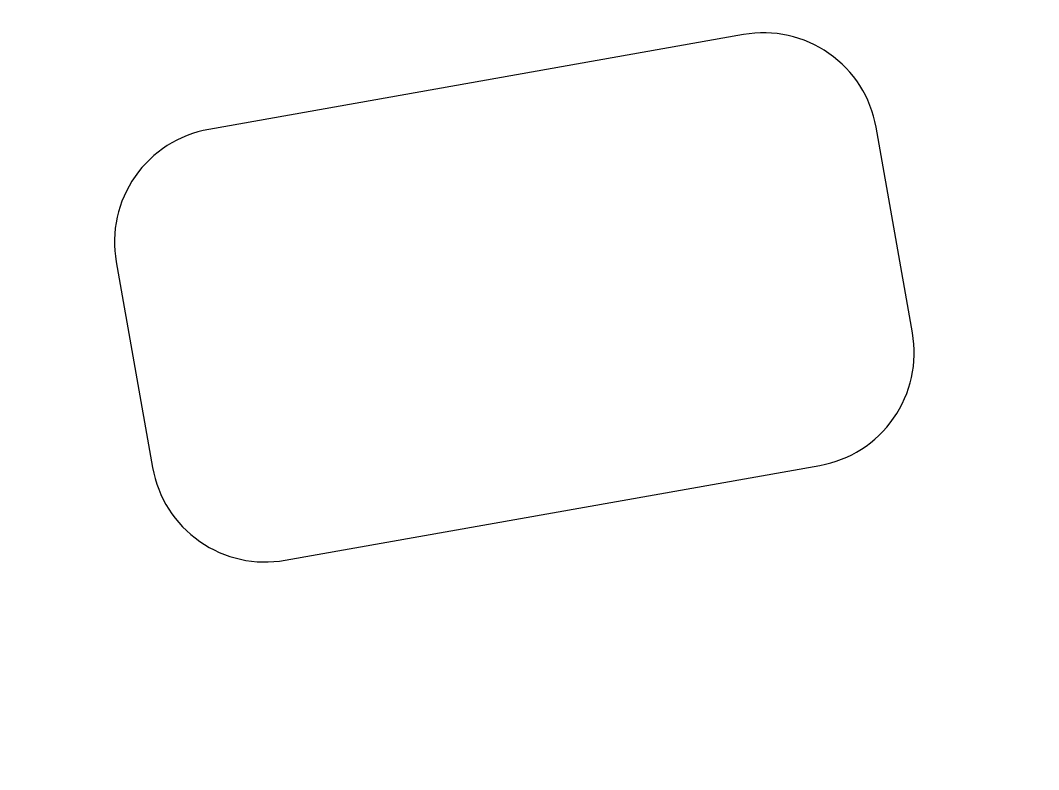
# Model space of a CAD drawing. Header units: millimetres. Extents: x 0 to 8967983, y -224399 to 13801.
# Drawn here: x 71384.827 to 71389.654, y -193399.239 to -193395.689 of the extents above; entities that cross this region are included whole.
import ezdxf

# ---------------------------------------------------------------- set-up
doc = ezdxf.new("R2010")
doc.units = ezdxf.units.MM
doc.header["$LTSCALE"] = 10
doc.layers.add('Архитектура', color=251, linetype='Continuous')

msp = doc.modelspace()

# ---------------------------------------------------------------- linework, layer by layer
at = {"layer": 'Архитектура', "lineweight": 25, "transparency": 33554684}
msp.add_lwpolyline([(71388.2551, -193395.7567), (71385.7199, -193396.206, 0.414214), (71385.2812, -193396.8337), (71385.4539, -193397.8082, 0.414214), (71386.0816, -193398.2469), (71388.6168, -193397.7976, 0.414214), (71389.0555, -193397.1699), (71388.8828, -193396.1953, 0.414214)], format="xyb", close=True, dxfattribs=at)
msp.add_lwpolyline([(71388.2551, -193395.7567), (71385.7199, -193396.206, 0.414214), (71385.2812, -193396.8337), (71385.4539, -193397.8082, 0.414214), (71386.0816, -193398.2469), (71388.6168, -193397.7976, 0.414214), (71389.0555, -193397.1699), (71388.8828, -193396.1953, 0.414214)], format="xyb", close=True, dxfattribs=at)
msp.add_lwpolyline([(71388.2551, -193395.7567), (71385.7199, -193396.206, 0.414214), (71385.2812, -193396.8337), (71385.4539, -193397.8082, 0.414214), (71386.0816, -193398.2469), (71388.6168, -193397.7976, 0.414214), (71389.0555, -193397.1699), (71388.8828, -193396.1953, 0.414214)], format="xyb", close=True, dxfattribs=at)
msp.add_lwpolyline([(71388.2551, -193395.7567), (71385.7199, -193396.206, 0.414214), (71385.2812, -193396.8337), (71385.4539, -193397.8082, 0.414214), (71386.0816, -193398.2469), (71388.6168, -193397.7976, 0.414214), (71389.0555, -193397.1699), (71388.8828, -193396.1953, 0.414214)], format="xyb", close=True, dxfattribs=at)
msp.add_lwpolyline([(71388.2551, -193395.7567), (71385.7199, -193396.206, 0.414214), (71385.2812, -193396.8337), (71385.4539, -193397.8082, 0.414214), (71386.0816, -193398.2469), (71388.6168, -193397.7976, 0.414214), (71389.0555, -193397.1699), (71388.8828, -193396.1953, 0.414214)], format="xyb", close=True, dxfattribs=at)
msp.add_lwpolyline([(71388.2551, -193395.7567), (71385.7199, -193396.206, 0.414214), (71385.2812, -193396.8337), (71385.4539, -193397.8082, 0.414214), (71386.0816, -193398.2469), (71388.6168, -193397.7976, 0.414214), (71389.0555, -193397.1699), (71388.8828, -193396.1953, 0.414214)], format="xyb", close=True, dxfattribs=at)
msp.add_lwpolyline([(71388.2551, -193395.7567), (71385.7199, -193396.206, 0.414214), (71385.2812, -193396.8337), (71385.4539, -193397.8082, 0.414214), (71386.0816, -193398.2469), (71388.6168, -193397.7976, 0.414214), (71389.0555, -193397.1699), (71388.8828, -193396.1953, 0.414214)], format="xyb", close=True, dxfattribs=at)
msp.add_lwpolyline([(71388.2551, -193395.7567), (71385.7199, -193396.206, 0.414214), (71385.2812, -193396.8337), (71385.4539, -193397.8082, 0.414214), (71386.0816, -193398.2469), (71388.6168, -193397.7976, 0.414214), (71389.0555, -193397.1699), (71388.8828, -193396.1953, 0.414214)], format="xyb", close=True, dxfattribs=at)
msp.add_lwpolyline([(71388.2551, -193395.7567), (71385.7199, -193396.206, 0.414214), (71385.2812, -193396.8337), (71385.4539, -193397.8082, 0.414214), (71386.0816, -193398.2469), (71388.6168, -193397.7976, 0.414214), (71389.0555, -193397.1699), (71388.8828, -193396.1953, 0.414214)], format="xyb", close=True, dxfattribs=at)
msp.add_lwpolyline([(71388.2551, -193395.7567), (71385.7199, -193396.206, 0.414214), (71385.2812, -193396.8337), (71385.4539, -193397.8082, 0.414214), (71386.0816, -193398.2469), (71388.6168, -193397.7976, 0.414214), (71389.0555, -193397.1699), (71388.8828, -193396.1953, 0.414214)], format="xyb", close=True, dxfattribs=at)
msp.add_lwpolyline([(71388.2551, -193395.7567), (71385.7199, -193396.206, 0.414214), (71385.2812, -193396.8337), (71385.4539, -193397.8082, 0.414214), (71386.0816, -193398.2469), (71388.6168, -193397.7976, 0.414214), (71389.0555, -193397.1699), (71388.8828, -193396.1953, 0.414214)], format="xyb", close=True, dxfattribs=at)
msp.add_lwpolyline([(71388.2551, -193395.7567), (71385.7199, -193396.206, 0.414214), (71385.2812, -193396.8337), (71385.4539, -193397.8082, 0.414214), (71386.0816, -193398.2469), (71388.6168, -193397.7976, 0.414214), (71389.0555, -193397.1699), (71388.8828, -193396.1953, 0.414214)], format="xyb", close=True, dxfattribs=at)
msp.add_lwpolyline([(71388.2551, -193395.7567), (71385.7199, -193396.206, 0.414214), (71385.2812, -193396.8337), (71385.4539, -193397.8082, 0.414214), (71386.0816, -193398.2469), (71388.6168, -193397.7976, 0.414214), (71389.0555, -193397.1699), (71388.8828, -193396.1953, 0.414214)], format="xyb", close=True, dxfattribs=at)
msp.add_lwpolyline([(71388.2551, -193395.7567), (71385.7199, -193396.206, 0.414214), (71385.2812, -193396.8337), (71385.4539, -193397.8082, 0.414214), (71386.0816, -193398.2469), (71388.6168, -193397.7976, 0.414214), (71389.0555, -193397.1699), (71388.8828, -193396.1953, 0.414214)], format="xyb", close=True, dxfattribs=at)
msp.add_lwpolyline([(71388.2551, -193395.7567), (71385.7199, -193396.206, 0.414214), (71385.2812, -193396.8337), (71385.4539, -193397.8082, 0.414214), (71386.0816, -193398.2469), (71388.6168, -193397.7976, 0.414214), (71389.0555, -193397.1699), (71388.8828, -193396.1953, 0.414214)], format="xyb", close=True, dxfattribs=at)
msp.add_lwpolyline([(71388.2551, -193395.7567), (71385.7199, -193396.206, 0.414214), (71385.2812, -193396.8337), (71385.4539, -193397.8082, 0.414214), (71386.0816, -193398.2469), (71388.6168, -193397.7976, 0.414214), (71389.0555, -193397.1699), (71388.8828, -193396.1953, 0.414214)], format="xyb", close=True, dxfattribs=at)
msp.add_lwpolyline([(71388.2551, -193395.7567), (71385.7199, -193396.206, 0.414214), (71385.2812, -193396.8337), (71385.4539, -193397.8082, 0.414214), (71386.0816, -193398.2469), (71388.6168, -193397.7976, 0.414214), (71389.0555, -193397.1699), (71388.8828, -193396.1953, 0.414214)], format="xyb", close=True, dxfattribs=at)
msp.add_lwpolyline([(71388.2551, -193395.7567), (71385.7199, -193396.206, 0.414214), (71385.2812, -193396.8337), (71385.4539, -193397.8082, 0.414214), (71386.0816, -193398.2469), (71388.6168, -193397.7976, 0.414214), (71389.0555, -193397.1699), (71388.8828, -193396.1953, 0.414214)], format="xyb", close=True, dxfattribs=at)
msp.add_lwpolyline([(71388.2551, -193395.7567), (71385.7199, -193396.206, 0.414214), (71385.2812, -193396.8337), (71385.4539, -193397.8082, 0.414214), (71386.0816, -193398.2469), (71388.6168, -193397.7976, 0.414214), (71389.0555, -193397.1699), (71388.8828, -193396.1953, 0.414214)], format="xyb", close=True, dxfattribs=at)
msp.add_lwpolyline([(71388.2551, -193395.7567), (71385.7199, -193396.206, 0.414214), (71385.2812, -193396.8337), (71385.4539, -193397.8082, 0.414214), (71386.0816, -193398.2469), (71388.6168, -193397.7976, 0.414214), (71389.0555, -193397.1699), (71388.8828, -193396.1953, 0.414214)], format="xyb", close=True, dxfattribs=at)
msp.add_lwpolyline([(71388.2551, -193395.7567), (71385.7199, -193396.206, 0.414214), (71385.2812, -193396.8337), (71385.4539, -193397.8082, 0.414214), (71386.0816, -193398.2469), (71388.6168, -193397.7976, 0.414214), (71389.0555, -193397.1699), (71388.8828, -193396.1953, 0.414214)], format="xyb", close=True, dxfattribs=at)
msp.add_lwpolyline([(71388.2551, -193395.7567), (71385.7199, -193396.206, 0.414214), (71385.2812, -193396.8337), (71385.4539, -193397.8082, 0.414214), (71386.0816, -193398.2469), (71388.6168, -193397.7976, 0.414214), (71389.0555, -193397.1699), (71388.8828, -193396.1953, 0.414214)], format="xyb", close=True, dxfattribs=at)
msp.add_lwpolyline([(71388.2551, -193395.7567), (71385.7199, -193396.206, 0.414214), (71385.2812, -193396.8337), (71385.4539, -193397.8082, 0.414214), (71386.0816, -193398.2469), (71388.6168, -193397.7976, 0.414214), (71389.0555, -193397.1699), (71388.8828, -193396.1953, 0.414214)], format="xyb", close=True, dxfattribs=at)
msp.add_lwpolyline([(71388.2551, -193395.7567), (71385.7199, -193396.206, 0.414214), (71385.2812, -193396.8337), (71385.4539, -193397.8082, 0.414214), (71386.0816, -193398.2469), (71388.6168, -193397.7976, 0.414214), (71389.0555, -193397.1699), (71388.8828, -193396.1953, 0.414214)], format="xyb", close=True, dxfattribs=at)
msp.add_lwpolyline([(71388.2551, -193395.7567), (71385.7199, -193396.206, 0.414214), (71385.2812, -193396.8337), (71385.4539, -193397.8082, 0.414214), (71386.0816, -193398.2469), (71388.6168, -193397.7976, 0.414214), (71389.0555, -193397.1699), (71388.8828, -193396.1953, 0.414214)], format="xyb", close=True, dxfattribs=at)
msp.add_lwpolyline([(71388.2551, -193395.7567), (71385.7199, -193396.206, 0.414214), (71385.2812, -193396.8337), (71385.4539, -193397.8082, 0.414214), (71386.0816, -193398.2469), (71388.6168, -193397.7976, 0.414214), (71389.0555, -193397.1699), (71388.8828, -193396.1953, 0.414214)], format="xyb", close=True, dxfattribs=at)
msp.add_lwpolyline([(71388.2551, -193395.7567), (71385.7199, -193396.206, 0.414214), (71385.2812, -193396.8337), (71385.4539, -193397.8082, 0.414214), (71386.0816, -193398.2469), (71388.6168, -193397.7976, 0.414214), (71389.0555, -193397.1699), (71388.8828, -193396.1953, 0.414214)], format="xyb", close=True, dxfattribs=at)
msp.add_lwpolyline([(71388.2551, -193395.7567), (71385.7199, -193396.206, 0.414214), (71385.2812, -193396.8337), (71385.4539, -193397.8082, 0.414214), (71386.0816, -193398.2469), (71388.6168, -193397.7976, 0.414214), (71389.0555, -193397.1699), (71388.8828, -193396.1953, 0.414214)], format="xyb", close=True, dxfattribs=at)
msp.add_lwpolyline([(71388.2551, -193395.7567), (71385.7199, -193396.206, 0.414214), (71385.2812, -193396.8337), (71385.4539, -193397.8082, 0.414214), (71386.0816, -193398.2469), (71388.6168, -193397.7976, 0.414214), (71389.0555, -193397.1699), (71388.8828, -193396.1953, 0.414214)], format="xyb", close=True, dxfattribs=at)
msp.add_lwpolyline([(71388.2551, -193395.7567), (71385.7199, -193396.206, 0.414214), (71385.2812, -193396.8337), (71385.4539, -193397.8082, 0.414214), (71386.0816, -193398.2469), (71388.6168, -193397.7976, 0.414214), (71389.0555, -193397.1699), (71388.8828, -193396.1953, 0.414214)], format="xyb", close=True, dxfattribs=at)
msp.add_lwpolyline([(71388.2551, -193395.7567), (71385.7199, -193396.206, 0.414214), (71385.2812, -193396.8337), (71385.4539, -193397.8082, 0.414214), (71386.0816, -193398.2469), (71388.6168, -193397.7976, 0.414214), (71389.0555, -193397.1699), (71388.8828, -193396.1953, 0.414214)], format="xyb", close=True, dxfattribs=at)
msp.add_lwpolyline([(71388.2551, -193395.7567), (71385.7199, -193396.206, 0.414214), (71385.2812, -193396.8337), (71385.4539, -193397.8082, 0.414214), (71386.0816, -193398.2469), (71388.6168, -193397.7976, 0.414214), (71389.0555, -193397.1699), (71388.8828, -193396.1953, 0.414214)], format="xyb", close=True, dxfattribs=at)
msp.add_lwpolyline([(71388.2551, -193395.7567), (71385.7199, -193396.206, 0.414214), (71385.2812, -193396.8337), (71385.4539, -193397.8082, 0.414214), (71386.0816, -193398.2469), (71388.6168, -193397.7976, 0.414214), (71389.0555, -193397.1699), (71388.8828, -193396.1953, 0.414214)], format="xyb", close=True, dxfattribs=at)
msp.add_lwpolyline([(71388.2551, -193395.7567), (71385.7199, -193396.206, 0.414214), (71385.2812, -193396.8337), (71385.4539, -193397.8082, 0.414214), (71386.0816, -193398.2469), (71388.6168, -193397.7976, 0.414214), (71389.0555, -193397.1699), (71388.8828, -193396.1953, 0.414214)], format="xyb", close=True, dxfattribs=at)
msp.add_lwpolyline([(71388.2551, -193395.7567), (71385.7199, -193396.206, 0.414214), (71385.2812, -193396.8337), (71385.4539, -193397.8082, 0.414214), (71386.0816, -193398.2469), (71388.6168, -193397.7976, 0.414214), (71389.0555, -193397.1699), (71388.8828, -193396.1953, 0.414214)], format="xyb", close=True, dxfattribs=at)
msp.add_lwpolyline([(71388.2551, -193395.7567), (71385.7199, -193396.206, 0.414214), (71385.2812, -193396.8337), (71385.4539, -193397.8082, 0.414214), (71386.0816, -193398.2469), (71388.6168, -193397.7976, 0.414214), (71389.0555, -193397.1699), (71388.8828, -193396.1953, 0.414214)], format="xyb", close=True, dxfattribs=at)
msp.add_lwpolyline([(71388.2551, -193395.7567), (71385.7199, -193396.206, 0.414214), (71385.2812, -193396.8337), (71385.4539, -193397.8082, 0.414214), (71386.0816, -193398.2469), (71388.6168, -193397.7976, 0.414214), (71389.0555, -193397.1699), (71388.8828, -193396.1953, 0.414214)], format="xyb", close=True, dxfattribs=at)
msp.add_lwpolyline([(71388.2551, -193395.7567), (71385.7199, -193396.206, 0.414214), (71385.2812, -193396.8337), (71385.4539, -193397.8082, 0.414214), (71386.0816, -193398.2469), (71388.6168, -193397.7976, 0.414214), (71389.0555, -193397.1699), (71388.8828, -193396.1953, 0.414214)], format="xyb", close=True, dxfattribs=at)
msp.add_lwpolyline([(71388.2551, -193395.7567), (71385.7199, -193396.206, 0.414214), (71385.2812, -193396.8337), (71385.4539, -193397.8082, 0.414214), (71386.0816, -193398.2469), (71388.6168, -193397.7976, 0.414214), (71389.0555, -193397.1699), (71388.8828, -193396.1953, 0.414214)], format="xyb", close=True, dxfattribs=at)
msp.add_lwpolyline([(71388.2551, -193395.7567), (71385.7199, -193396.206, 0.414214), (71385.2812, -193396.8337), (71385.4539, -193397.8082, 0.414214), (71386.0816, -193398.2469), (71388.6168, -193397.7976, 0.414214), (71389.0555, -193397.1699), (71388.8828, -193396.1953, 0.414214)], format="xyb", close=True, dxfattribs=at)
msp.add_lwpolyline([(71388.2551, -193395.7567), (71385.7199, -193396.206, 0.414214), (71385.2812, -193396.8337), (71385.4539, -193397.8082, 0.414214), (71386.0816, -193398.2469), (71388.6168, -193397.7976, 0.414214), (71389.0555, -193397.1699), (71388.8828, -193396.1953, 0.414214)], format="xyb", close=True, dxfattribs=at)
msp.add_lwpolyline([(71388.2551, -193395.7567), (71385.7199, -193396.206, 0.414214), (71385.2812, -193396.8337), (71385.4539, -193397.8082, 0.414214), (71386.0816, -193398.2469), (71388.6168, -193397.7976, 0.414214), (71389.0555, -193397.1699), (71388.8828, -193396.1953, 0.414214)], format="xyb", close=True, dxfattribs=at)
msp.add_lwpolyline([(71388.2551, -193395.7567), (71385.7199, -193396.206, 0.414214), (71385.2812, -193396.8337), (71385.4539, -193397.8082, 0.414214), (71386.0816, -193398.2469), (71388.6168, -193397.7976, 0.414214), (71389.0555, -193397.1699), (71388.8828, -193396.1953, 0.414214)], format="xyb", close=True, dxfattribs=at)
msp.add_lwpolyline([(71388.2551, -193395.7567), (71385.7199, -193396.206, 0.414214), (71385.2812, -193396.8337), (71385.4539, -193397.8082, 0.414214), (71386.0816, -193398.2469), (71388.6168, -193397.7976, 0.414214), (71389.0555, -193397.1699), (71388.8828, -193396.1953, 0.414214)], format="xyb", close=True, dxfattribs=at)
msp.add_lwpolyline([(71388.2551, -193395.7567), (71385.7199, -193396.206, 0.414214), (71385.2812, -193396.8337), (71385.4539, -193397.8082, 0.414214), (71386.0816, -193398.2469), (71388.6168, -193397.7976, 0.414214), (71389.0555, -193397.1699), (71388.8828, -193396.1953, 0.414214)], format="xyb", close=True, dxfattribs=at)
msp.add_lwpolyline([(71388.2551, -193395.7567), (71385.7199, -193396.206, 0.414214), (71385.2812, -193396.8337), (71385.4539, -193397.8082, 0.414214), (71386.0816, -193398.2469), (71388.6168, -193397.7976, 0.414214), (71389.0555, -193397.1699), (71388.8828, -193396.1953, 0.414214)], format="xyb", close=True, dxfattribs=at)
msp.add_lwpolyline([(71388.2551, -193395.7567), (71385.7199, -193396.206, 0.414214), (71385.2812, -193396.8337), (71385.4539, -193397.8082, 0.414214), (71386.0816, -193398.2469), (71388.6168, -193397.7976, 0.414214), (71389.0555, -193397.1699), (71388.8828, -193396.1953, 0.414214)], format="xyb", close=True, dxfattribs=at)
msp.add_lwpolyline([(71388.2551, -193395.7567), (71385.7199, -193396.206, 0.414214), (71385.2812, -193396.8337), (71385.4539, -193397.8082, 0.414214), (71386.0816, -193398.2469), (71388.6168, -193397.7976, 0.414214), (71389.0555, -193397.1699), (71388.8828, -193396.1953, 0.414214)], format="xyb", close=True, dxfattribs=at)
msp.add_lwpolyline([(71388.2551, -193395.7567), (71385.7199, -193396.206, 0.414214), (71385.2812, -193396.8337), (71385.4539, -193397.8082, 0.414214), (71386.0816, -193398.2469), (71388.6168, -193397.7976, 0.414214), (71389.0555, -193397.1699), (71388.8828, -193396.1953, 0.414214)], format="xyb", close=True, dxfattribs=at)
msp.add_lwpolyline([(71388.2551, -193395.7567), (71385.7199, -193396.206, 0.414214), (71385.2812, -193396.8337), (71385.4539, -193397.8082, 0.414214), (71386.0816, -193398.2469), (71388.6168, -193397.7976, 0.414214), (71389.0555, -193397.1699), (71388.8828, -193396.1953, 0.414214)], format="xyb", close=True, dxfattribs=at)
msp.add_lwpolyline([(71388.2551, -193395.7567), (71385.7199, -193396.206, 0.414214), (71385.2812, -193396.8337), (71385.4539, -193397.8082, 0.414214), (71386.0816, -193398.2469), (71388.6168, -193397.7976, 0.414214), (71389.0555, -193397.1699), (71388.8828, -193396.1953, 0.414214)], format="xyb", close=True, dxfattribs=at)
msp.add_lwpolyline([(71388.2551, -193395.7567), (71385.7199, -193396.206, 0.414214), (71385.2812, -193396.8337), (71385.4539, -193397.8082, 0.414214), (71386.0816, -193398.2469), (71388.6168, -193397.7976, 0.414214), (71389.0555, -193397.1699), (71388.8828, -193396.1953, 0.414214)], format="xyb", close=True, dxfattribs=at)
msp.add_lwpolyline([(71388.2551, -193395.7567), (71385.7199, -193396.206, 0.414214), (71385.2812, -193396.8337), (71385.4539, -193397.8082, 0.414214), (71386.0816, -193398.2469), (71388.6168, -193397.7976, 0.414214), (71389.0555, -193397.1699), (71388.8828, -193396.1953, 0.414214)], format="xyb", close=True, dxfattribs=at)
msp.add_lwpolyline([(71388.2551, -193395.7567), (71385.7199, -193396.206, 0.414214), (71385.2812, -193396.8337), (71385.4539, -193397.8082, 0.414214), (71386.0816, -193398.2469), (71388.6168, -193397.7976, 0.414214), (71389.0555, -193397.1699), (71388.8828, -193396.1953, 0.414214)], format="xyb", close=True, dxfattribs=at)
msp.add_lwpolyline([(71388.2551, -193395.7567), (71385.7199, -193396.206, 0.414214), (71385.2812, -193396.8337), (71385.4539, -193397.8082, 0.414214), (71386.0816, -193398.2469), (71388.6168, -193397.7976, 0.414214), (71389.0555, -193397.1699), (71388.8828, -193396.1953, 0.414214)], format="xyb", close=True, dxfattribs=at)
msp.add_lwpolyline([(71388.2551, -193395.7567), (71385.7199, -193396.206, 0.414214), (71385.2812, -193396.8337), (71385.4539, -193397.8082, 0.414214), (71386.0816, -193398.2469), (71388.6168, -193397.7976, 0.414214), (71389.0555, -193397.1699), (71388.8828, -193396.1953, 0.414214)], format="xyb", close=True, dxfattribs=at)
msp.add_lwpolyline([(71388.2551, -193395.7567), (71385.7199, -193396.206, 0.414214), (71385.2812, -193396.8337), (71385.4539, -193397.8082, 0.414214), (71386.0816, -193398.2469), (71388.6168, -193397.7976, 0.414214), (71389.0555, -193397.1699), (71388.8828, -193396.1953, 0.414214)], format="xyb", close=True, dxfattribs=at)
msp.add_lwpolyline([(71388.2551, -193395.7567), (71385.7199, -193396.206, 0.414214), (71385.2812, -193396.8337), (71385.4539, -193397.8082, 0.414214), (71386.0816, -193398.2469), (71388.6168, -193397.7976, 0.414214), (71389.0555, -193397.1699), (71388.8828, -193396.1953, 0.414214)], format="xyb", close=True, dxfattribs=at)
msp.add_lwpolyline([(71388.2551, -193395.7567), (71385.7199, -193396.206, 0.414214), (71385.2812, -193396.8337), (71385.4539, -193397.8082, 0.414214), (71386.0816, -193398.2469), (71388.6168, -193397.7976, 0.414214), (71389.0555, -193397.1699), (71388.8828, -193396.1953, 0.414214)], format="xyb", close=True, dxfattribs=at)
msp.add_lwpolyline([(71388.2551, -193395.7567), (71385.7199, -193396.206, 0.414214), (71385.2812, -193396.8337), (71385.4539, -193397.8082, 0.414214), (71386.0816, -193398.2469), (71388.6168, -193397.7976, 0.414214), (71389.0555, -193397.1699), (71388.8828, -193396.1953, 0.414214)], format="xyb", close=True, dxfattribs=at)
msp.add_lwpolyline([(71388.2551, -193395.7567), (71385.7199, -193396.206, 0.414214), (71385.2812, -193396.8337), (71385.4539, -193397.8082, 0.414214), (71386.0816, -193398.2469), (71388.6168, -193397.7976, 0.414214), (71389.0555, -193397.1699), (71388.8828, -193396.1953, 0.414214)], format="xyb", close=True, dxfattribs=at)
msp.add_lwpolyline([(71388.2551, -193395.7567), (71385.7199, -193396.206, 0.414214), (71385.2812, -193396.8337), (71385.4539, -193397.8082, 0.414214), (71386.0816, -193398.2469), (71388.6168, -193397.7976, 0.414214), (71389.0555, -193397.1699), (71388.8828, -193396.1953, 0.414214)], format="xyb", close=True, dxfattribs=at)
msp.add_lwpolyline([(71388.2551, -193395.7567), (71385.7199, -193396.206, 0.414214), (71385.2812, -193396.8337), (71385.4539, -193397.8082, 0.414214), (71386.0816, -193398.2469), (71388.6168, -193397.7976, 0.414214), (71389.0555, -193397.1699), (71388.8828, -193396.1953, 0.414214)], format="xyb", close=True, dxfattribs=at)
msp.add_lwpolyline([(71388.2551, -193395.7567), (71385.7199, -193396.206, 0.414214), (71385.2812, -193396.8337), (71385.4539, -193397.8082, 0.414214), (71386.0816, -193398.2469), (71388.6168, -193397.7976, 0.414214), (71389.0555, -193397.1699), (71388.8828, -193396.1953, 0.414214)], format="xyb", close=True, dxfattribs=at)
msp.add_lwpolyline([(71388.2551, -193395.7567), (71385.7199, -193396.206, 0.414214), (71385.2812, -193396.8337), (71385.4539, -193397.8082, 0.414214), (71386.0816, -193398.2469), (71388.6168, -193397.7976, 0.414214), (71389.0555, -193397.1699), (71388.8828, -193396.1953, 0.414214)], format="xyb", close=True, dxfattribs=at)
msp.add_lwpolyline([(71388.2551, -193395.7567), (71385.7199, -193396.206, 0.414214), (71385.2812, -193396.8337), (71385.4539, -193397.8082, 0.414214), (71386.0816, -193398.2469), (71388.6168, -193397.7976, 0.414214), (71389.0555, -193397.1699), (71388.8828, -193396.1953, 0.414214)], format="xyb", close=True, dxfattribs=at)
msp.add_lwpolyline([(71388.2551, -193395.7567), (71385.7199, -193396.206, 0.414214), (71385.2812, -193396.8337), (71385.4539, -193397.8082, 0.414214), (71386.0816, -193398.2469), (71388.6168, -193397.7976, 0.414214), (71389.0555, -193397.1699), (71388.8828, -193396.1953, 0.414214)], format="xyb", close=True, dxfattribs=at)
msp.add_lwpolyline([(71388.2551, -193395.7567), (71385.7199, -193396.206, 0.414214), (71385.2812, -193396.8337), (71385.4539, -193397.8082, 0.414214), (71386.0816, -193398.2469), (71388.6168, -193397.7976, 0.414214), (71389.0555, -193397.1699), (71388.8828, -193396.1953, 0.414214)], format="xyb", close=True, dxfattribs=at)
msp.add_lwpolyline([(71388.2551, -193395.7567), (71385.7199, -193396.206, 0.414214), (71385.2812, -193396.8337), (71385.4539, -193397.8082, 0.414214), (71386.0816, -193398.2469), (71388.6168, -193397.7976, 0.414214), (71389.0555, -193397.1699), (71388.8828, -193396.1953, 0.414214)], format="xyb", close=True, dxfattribs=at)
msp.add_lwpolyline([(71388.2551, -193395.7567), (71385.7199, -193396.206, 0.414214), (71385.2812, -193396.8337), (71385.4539, -193397.8082, 0.414214), (71386.0816, -193398.2469), (71388.6168, -193397.7976, 0.414214), (71389.0555, -193397.1699), (71388.8828, -193396.1953, 0.414214)], format="xyb", close=True, dxfattribs=at)
msp.add_lwpolyline([(71388.2551, -193395.7567), (71385.7199, -193396.206, 0.414214), (71385.2812, -193396.8337), (71385.4539, -193397.8082, 0.414214), (71386.0816, -193398.2469), (71388.6168, -193397.7976, 0.414214), (71389.0555, -193397.1699), (71388.8828, -193396.1953, 0.414214)], format="xyb", close=True, dxfattribs=at)
msp.add_lwpolyline([(71388.2551, -193395.7567), (71385.7199, -193396.206, 0.414214), (71385.2812, -193396.8337), (71385.4539, -193397.8082, 0.414214), (71386.0816, -193398.2469), (71388.6168, -193397.7976, 0.414214), (71389.0555, -193397.1699), (71388.8828, -193396.1953, 0.414214)], format="xyb", close=True, dxfattribs=at)
msp.add_lwpolyline([(71388.2551, -193395.7567), (71385.7199, -193396.206, 0.414214), (71385.2812, -193396.8337), (71385.4539, -193397.8082, 0.414214), (71386.0816, -193398.2469), (71388.6168, -193397.7976, 0.414214), (71389.0555, -193397.1699), (71388.8828, -193396.1953, 0.414214)], format="xyb", close=True, dxfattribs=at)
msp.add_lwpolyline([(71388.2551, -193395.7567), (71385.7199, -193396.206, 0.414214), (71385.2812, -193396.8337), (71385.4539, -193397.8082, 0.414214), (71386.0816, -193398.2469), (71388.6168, -193397.7976, 0.414214), (71389.0555, -193397.1699), (71388.8828, -193396.1953, 0.414214)], format="xyb", close=True, dxfattribs=at)
msp.add_lwpolyline([(71388.2551, -193395.7567), (71385.7199, -193396.206, 0.414214), (71385.2812, -193396.8337), (71385.4539, -193397.8082, 0.414214), (71386.0816, -193398.2469), (71388.6168, -193397.7976, 0.414214), (71389.0555, -193397.1699), (71388.8828, -193396.1953, 0.414214)], format="xyb", close=True, dxfattribs=at)
msp.add_lwpolyline([(71388.2551, -193395.7567), (71385.7199, -193396.206, 0.414214), (71385.2812, -193396.8337), (71385.4539, -193397.8082, 0.414214), (71386.0816, -193398.2469), (71388.6168, -193397.7976, 0.414214), (71389.0555, -193397.1699), (71388.8828, -193396.1953, 0.414214)], format="xyb", close=True, dxfattribs=at)
msp.add_lwpolyline([(71388.2551, -193395.7567), (71385.7199, -193396.206, 0.414214), (71385.2812, -193396.8337), (71385.4539, -193397.8082, 0.414214), (71386.0816, -193398.2469), (71388.6168, -193397.7976, 0.414214), (71389.0555, -193397.1699), (71388.8828, -193396.1953, 0.414214)], format="xyb", close=True, dxfattribs=at)
msp.add_lwpolyline([(71388.2551, -193395.7567), (71385.7199, -193396.206, 0.414214), (71385.2812, -193396.8337), (71385.4539, -193397.8082, 0.414214), (71386.0816, -193398.2469), (71388.6168, -193397.7976, 0.414214), (71389.0555, -193397.1699), (71388.8828, -193396.1953, 0.414214)], format="xyb", close=True, dxfattribs=at)
msp.add_lwpolyline([(71388.2551, -193395.7567), (71385.7199, -193396.206, 0.414214), (71385.2812, -193396.8337), (71385.4539, -193397.8082, 0.414214), (71386.0816, -193398.2469), (71388.6168, -193397.7976, 0.414214), (71389.0555, -193397.1699), (71388.8828, -193396.1953, 0.414214)], format="xyb", close=True, dxfattribs=at)
msp.add_lwpolyline([(71388.2551, -193395.7567), (71385.7199, -193396.206, 0.414214), (71385.2812, -193396.8337), (71385.4539, -193397.8082, 0.414214), (71386.0816, -193398.2469), (71388.6168, -193397.7976, 0.414214), (71389.0555, -193397.1699), (71388.8828, -193396.1953, 0.414214)], format="xyb", close=True, dxfattribs=at)
msp.add_lwpolyline([(71388.2551, -193395.7567), (71385.7199, -193396.206, 0.414214), (71385.2812, -193396.8337), (71385.4539, -193397.8082, 0.414214), (71386.0816, -193398.2469), (71388.6168, -193397.7976, 0.414214), (71389.0555, -193397.1699), (71388.8828, -193396.1953, 0.414214)], format="xyb", close=True, dxfattribs=at)
msp.add_lwpolyline([(71388.2551, -193395.7567), (71385.7199, -193396.206, 0.414214), (71385.2812, -193396.8337), (71385.4539, -193397.8082, 0.414214), (71386.0816, -193398.2469), (71388.6168, -193397.7976, 0.414214), (71389.0555, -193397.1699), (71388.8828, -193396.1953, 0.414214)], format="xyb", close=True, dxfattribs=at)
msp.add_lwpolyline([(71388.2551, -193395.7567), (71385.7199, -193396.206, 0.414214), (71385.2812, -193396.8337), (71385.4539, -193397.8082, 0.414214), (71386.0816, -193398.2469), (71388.6168, -193397.7976, 0.414214), (71389.0555, -193397.1699), (71388.8828, -193396.1953, 0.414214)], format="xyb", close=True, dxfattribs=at)
msp.add_lwpolyline([(71388.2551, -193395.7567), (71385.7199, -193396.206, 0.414214), (71385.2812, -193396.8337), (71385.4539, -193397.8082, 0.414214), (71386.0816, -193398.2469), (71388.6168, -193397.7976, 0.414214), (71389.0555, -193397.1699), (71388.8828, -193396.1953, 0.414214)], format="xyb", close=True, dxfattribs=at)
msp.add_lwpolyline([(71388.2551, -193395.7567), (71385.7199, -193396.206, 0.414214), (71385.2812, -193396.8337), (71385.4539, -193397.8082, 0.414214), (71386.0816, -193398.2469), (71388.6168, -193397.7976, 0.414214), (71389.0555, -193397.1699), (71388.8828, -193396.1953, 0.414214)], format="xyb", close=True, dxfattribs=at)
msp.add_lwpolyline([(71388.2551, -193395.7567), (71385.7199, -193396.206, 0.414214), (71385.2812, -193396.8337), (71385.4539, -193397.8082, 0.414214), (71386.0816, -193398.2469), (71388.6168, -193397.7976, 0.414214), (71389.0555, -193397.1699), (71388.8828, -193396.1953, 0.414214)], format="xyb", close=True, dxfattribs=at)
msp.add_lwpolyline([(71388.2551, -193395.7567), (71385.7199, -193396.206, 0.414214), (71385.2812, -193396.8337), (71385.4539, -193397.8082, 0.414214), (71386.0816, -193398.2469), (71388.6168, -193397.7976, 0.414214), (71389.0555, -193397.1699), (71388.8828, -193396.1953, 0.414214)], format="xyb", close=True, dxfattribs=at)
msp.add_lwpolyline([(71388.2551, -193395.7567), (71385.7199, -193396.206, 0.414214), (71385.2812, -193396.8337), (71385.4539, -193397.8082, 0.414214), (71386.0816, -193398.2469), (71388.6168, -193397.7976, 0.414214), (71389.0555, -193397.1699), (71388.8828, -193396.1953, 0.414214)], format="xyb", close=True, dxfattribs=at)
msp.add_lwpolyline([(71388.2551, -193395.7567), (71385.7199, -193396.206, 0.414214), (71385.2812, -193396.8337), (71385.4539, -193397.8082, 0.414214), (71386.0816, -193398.2469), (71388.6168, -193397.7976, 0.414214), (71389.0555, -193397.1699), (71388.8828, -193396.1953, 0.414214)], format="xyb", close=True, dxfattribs=at)
msp.add_lwpolyline([(71388.2551, -193395.7567), (71385.7199, -193396.206, 0.414214), (71385.2812, -193396.8337), (71385.4539, -193397.8082, 0.414214), (71386.0816, -193398.2469), (71388.6168, -193397.7976, 0.414214), (71389.0555, -193397.1699), (71388.8828, -193396.1953, 0.414214)], format="xyb", close=True, dxfattribs=at)
msp.add_lwpolyline([(71388.2551, -193395.7567), (71385.7199, -193396.206, 0.414214), (71385.2812, -193396.8337), (71385.4539, -193397.8082, 0.414214), (71386.0816, -193398.2469), (71388.6168, -193397.7976, 0.414214), (71389.0555, -193397.1699), (71388.8828, -193396.1953, 0.414214)], format="xyb", close=True, dxfattribs=at)
msp.add_lwpolyline([(71388.2551, -193395.7567), (71385.7199, -193396.206, 0.414214), (71385.2812, -193396.8337), (71385.4539, -193397.8082, 0.414214), (71386.0816, -193398.2469), (71388.6168, -193397.7976, 0.414214), (71389.0555, -193397.1699), (71388.8828, -193396.1953, 0.414214)], format="xyb", close=True, dxfattribs=at)
msp.add_lwpolyline([(71388.2551, -193395.7567), (71385.7199, -193396.206, 0.414214), (71385.2812, -193396.8337), (71385.4539, -193397.8082, 0.414214), (71386.0816, -193398.2469), (71388.6168, -193397.7976, 0.414214), (71389.0555, -193397.1699), (71388.8828, -193396.1953, 0.414214)], format="xyb", close=True, dxfattribs=at)
msp.add_lwpolyline([(71388.2551, -193395.7567), (71385.7199, -193396.206, 0.414214), (71385.2812, -193396.8337), (71385.4539, -193397.8082, 0.414214), (71386.0816, -193398.2469), (71388.6168, -193397.7976, 0.414214), (71389.0555, -193397.1699), (71388.8828, -193396.1953, 0.414214)], format="xyb", close=True, dxfattribs=at)
msp.add_lwpolyline([(71388.2551, -193395.7567), (71385.7199, -193396.206, 0.414214), (71385.2812, -193396.8337), (71385.4539, -193397.8082, 0.414214), (71386.0816, -193398.2469), (71388.6168, -193397.7976, 0.414214), (71389.0555, -193397.1699), (71388.8828, -193396.1953, 0.414214)], format="xyb", close=True, dxfattribs=at)
msp.add_lwpolyline([(71388.2551, -193395.7567), (71385.7199, -193396.206, 0.414214), (71385.2812, -193396.8337), (71385.4539, -193397.8082, 0.414214), (71386.0816, -193398.2469), (71388.6168, -193397.7976, 0.414214), (71389.0555, -193397.1699), (71388.8828, -193396.1953, 0.414214)], format="xyb", close=True, dxfattribs=at)
msp.add_lwpolyline([(71388.2551, -193395.7567), (71385.7199, -193396.206, 0.414214), (71385.2812, -193396.8337), (71385.4539, -193397.8082, 0.414214), (71386.0816, -193398.2469), (71388.6168, -193397.7976, 0.414214), (71389.0555, -193397.1699), (71388.8828, -193396.1953, 0.414214)], format="xyb", close=True, dxfattribs=at)
msp.add_lwpolyline([(71388.2551, -193395.7567), (71385.7199, -193396.206, 0.414214), (71385.2812, -193396.8337), (71385.4539, -193397.8082, 0.414214), (71386.0816, -193398.2469), (71388.6168, -193397.7976, 0.414214), (71389.0555, -193397.1699), (71388.8828, -193396.1953, 0.414214)], format="xyb", close=True, dxfattribs=at)
msp.add_lwpolyline([(71388.2551, -193395.7567), (71385.7199, -193396.206, 0.414214), (71385.2812, -193396.8337), (71385.4539, -193397.8082, 0.414214), (71386.0816, -193398.2469), (71388.6168, -193397.7976, 0.414214), (71389.0555, -193397.1699), (71388.8828, -193396.1953, 0.414214)], format="xyb", close=True, dxfattribs=at)
msp.add_lwpolyline([(71388.2551, -193395.7567), (71385.7199, -193396.206, 0.414214), (71385.2812, -193396.8337), (71385.4539, -193397.8082, 0.414214), (71386.0816, -193398.2469), (71388.6168, -193397.7976, 0.414214), (71389.0555, -193397.1699), (71388.8828, -193396.1953, 0.414214)], format="xyb", close=True, dxfattribs=at)
msp.add_lwpolyline([(71388.2551, -193395.7567), (71385.7199, -193396.206, 0.414214), (71385.2812, -193396.8337), (71385.4539, -193397.8082, 0.414214), (71386.0816, -193398.2469), (71388.6168, -193397.7976, 0.414214), (71389.0555, -193397.1699), (71388.8828, -193396.1953, 0.414214)], format="xyb", close=True, dxfattribs=at)
msp.add_lwpolyline([(71388.2551, -193395.7567), (71385.7199, -193396.206, 0.414214), (71385.2812, -193396.8337), (71385.4539, -193397.8082, 0.414214), (71386.0816, -193398.2469), (71388.6168, -193397.7976, 0.414214), (71389.0555, -193397.1699), (71388.8828, -193396.1953, 0.414214)], format="xyb", close=True, dxfattribs=at)
msp.add_lwpolyline([(71388.2551, -193395.7567), (71385.7199, -193396.206, 0.414214), (71385.2812, -193396.8337), (71385.4539, -193397.8082, 0.414214), (71386.0816, -193398.2469), (71388.6168, -193397.7976, 0.414214), (71389.0555, -193397.1699), (71388.8828, -193396.1953, 0.414214)], format="xyb", close=True, dxfattribs=at)
msp.add_lwpolyline([(71388.2551, -193395.7567), (71385.7199, -193396.206, 0.414214), (71385.2812, -193396.8337), (71385.4539, -193397.8082, 0.414214), (71386.0816, -193398.2469), (71388.6168, -193397.7976, 0.414214), (71389.0555, -193397.1699), (71388.8828, -193396.1953, 0.414214)], format="xyb", close=True, dxfattribs=at)
msp.add_lwpolyline([(71388.2551, -193395.7567), (71385.7199, -193396.206, 0.414214), (71385.2812, -193396.8337), (71385.4539, -193397.8082, 0.414214), (71386.0816, -193398.2469), (71388.6168, -193397.7976, 0.414214), (71389.0555, -193397.1699), (71388.8828, -193396.1953, 0.414214)], format="xyb", close=True, dxfattribs=at)
msp.add_lwpolyline([(71388.2551, -193395.7567), (71385.7199, -193396.206, 0.414214), (71385.2812, -193396.8337), (71385.4539, -193397.8082, 0.414214), (71386.0816, -193398.2469), (71388.6168, -193397.7976, 0.414214), (71389.0555, -193397.1699), (71388.8828, -193396.1953, 0.414214)], format="xyb", close=True, dxfattribs=at)
msp.add_lwpolyline([(71388.2551, -193395.7567), (71385.7199, -193396.206, 0.414214), (71385.2812, -193396.8337), (71385.4539, -193397.8082, 0.414214), (71386.0816, -193398.2469), (71388.6168, -193397.7976, 0.414214), (71389.0555, -193397.1699), (71388.8828, -193396.1953, 0.414214)], format="xyb", close=True, dxfattribs=at)
msp.add_lwpolyline([(71388.2551, -193395.7567), (71385.7199, -193396.206, 0.414214), (71385.2812, -193396.8337), (71385.4539, -193397.8082, 0.414214), (71386.0816, -193398.2469), (71388.6168, -193397.7976, 0.414214), (71389.0555, -193397.1699), (71388.8828, -193396.1953, 0.414214)], format="xyb", close=True, dxfattribs=at)
msp.add_lwpolyline([(71388.2551, -193395.7567), (71385.7199, -193396.206, 0.414214), (71385.2812, -193396.8337), (71385.4539, -193397.8082, 0.414214), (71386.0816, -193398.2469), (71388.6168, -193397.7976, 0.414214), (71389.0555, -193397.1699), (71388.8828, -193396.1953, 0.414214)], format="xyb", close=True, dxfattribs=at)
msp.add_lwpolyline([(71388.2551, -193395.7567), (71385.7199, -193396.206, 0.414214), (71385.2812, -193396.8337), (71385.4539, -193397.8082, 0.414214), (71386.0816, -193398.2469), (71388.6168, -193397.7976, 0.414214), (71389.0555, -193397.1699), (71388.8828, -193396.1953, 0.414214)], format="xyb", close=True, dxfattribs=at)
msp.add_lwpolyline([(71388.2551, -193395.7567), (71385.7199, -193396.206, 0.414214), (71385.2812, -193396.8337), (71385.4539, -193397.8082, 0.414214), (71386.0816, -193398.2469), (71388.6168, -193397.7976, 0.414214), (71389.0555, -193397.1699), (71388.8828, -193396.1953, 0.414214)], format="xyb", close=True, dxfattribs=at)
msp.add_lwpolyline([(71388.2551, -193395.7567), (71385.7199, -193396.206, 0.414214), (71385.2812, -193396.8337), (71385.4539, -193397.8082, 0.414214), (71386.0816, -193398.2469), (71388.6168, -193397.7976, 0.414214), (71389.0555, -193397.1699), (71388.8828, -193396.1953, 0.414214)], format="xyb", close=True, dxfattribs=at)
msp.add_lwpolyline([(71388.2551, -193395.7567), (71385.7199, -193396.206, 0.414214), (71385.2812, -193396.8337), (71385.4539, -193397.8082, 0.414214), (71386.0816, -193398.2469), (71388.6168, -193397.7976, 0.414214), (71389.0555, -193397.1699), (71388.8828, -193396.1953, 0.414214)], format="xyb", close=True, dxfattribs=at)
msp.add_lwpolyline([(71388.2551, -193395.7567), (71385.7199, -193396.206, 0.414214), (71385.2812, -193396.8337), (71385.4539, -193397.8082, 0.414214), (71386.0816, -193398.2469), (71388.6168, -193397.7976, 0.414214), (71389.0555, -193397.1699), (71388.8828, -193396.1953, 0.414214)], format="xyb", close=True, dxfattribs=at)
msp.add_lwpolyline([(71388.2551, -193395.7567), (71385.7199, -193396.206, 0.414214), (71385.2812, -193396.8337), (71385.4539, -193397.8082, 0.414214), (71386.0816, -193398.2469), (71388.6168, -193397.7976, 0.414214), (71389.0555, -193397.1699), (71388.8828, -193396.1953, 0.414214)], format="xyb", close=True, dxfattribs=at)
msp.add_lwpolyline([(71388.2551, -193395.7567), (71385.7199, -193396.206, 0.414214), (71385.2812, -193396.8337), (71385.4539, -193397.8082, 0.414214), (71386.0816, -193398.2469), (71388.6168, -193397.7976, 0.414214), (71389.0555, -193397.1699), (71388.8828, -193396.1953, 0.414214)], format="xyb", close=True, dxfattribs=at)
msp.add_lwpolyline([(71388.2551, -193395.7567), (71385.7199, -193396.206, 0.414214), (71385.2812, -193396.8337), (71385.4539, -193397.8082, 0.414214), (71386.0816, -193398.2469), (71388.6168, -193397.7976, 0.414214), (71389.0555, -193397.1699), (71388.8828, -193396.1953, 0.414214)], format="xyb", close=True, dxfattribs=at)
msp.add_lwpolyline([(71388.2551, -193395.7567), (71385.7199, -193396.206, 0.414214), (71385.2812, -193396.8337), (71385.4539, -193397.8082, 0.414214), (71386.0816, -193398.2469), (71388.6168, -193397.7976, 0.414214), (71389.0555, -193397.1699), (71388.8828, -193396.1953, 0.414214)], format="xyb", close=True, dxfattribs=at)
msp.add_lwpolyline([(71388.2551, -193395.7567), (71385.7199, -193396.206, 0.414214), (71385.2812, -193396.8337), (71385.4539, -193397.8082, 0.414214), (71386.0816, -193398.2469), (71388.6168, -193397.7976, 0.414214), (71389.0555, -193397.1699), (71388.8828, -193396.1953, 0.414214)], format="xyb", close=True, dxfattribs=at)
msp.add_lwpolyline([(71388.2551, -193395.7567), (71385.7199, -193396.206, 0.414214), (71385.2812, -193396.8337), (71385.4539, -193397.8082, 0.414214), (71386.0816, -193398.2469), (71388.6168, -193397.7976, 0.414214), (71389.0555, -193397.1699), (71388.8828, -193396.1953, 0.414214)], format="xyb", close=True, dxfattribs=at)
msp.add_lwpolyline([(71388.2551, -193395.7567), (71385.7199, -193396.206, 0.414214), (71385.2812, -193396.8337), (71385.4539, -193397.8082, 0.414214), (71386.0816, -193398.2469), (71388.6168, -193397.7976, 0.414214), (71389.0555, -193397.1699), (71388.8828, -193396.1953, 0.414214)], format="xyb", close=True, dxfattribs=at)
msp.add_lwpolyline([(71388.2551, -193395.7567), (71385.7199, -193396.206, 0.414214), (71385.2812, -193396.8337), (71385.4539, -193397.8082, 0.414214), (71386.0816, -193398.2469), (71388.6168, -193397.7976, 0.414214), (71389.0555, -193397.1699), (71388.8828, -193396.1953, 0.414214)], format="xyb", close=True, dxfattribs=at)
msp.add_lwpolyline([(71388.2551, -193395.7567), (71385.7199, -193396.206, 0.414214), (71385.2812, -193396.8337), (71385.4539, -193397.8082, 0.414214), (71386.0816, -193398.2469), (71388.6168, -193397.7976, 0.414214), (71389.0555, -193397.1699), (71388.8828, -193396.1953, 0.414214)], format="xyb", close=True, dxfattribs=at)
msp.add_lwpolyline([(71388.2551, -193395.7567), (71385.7199, -193396.206, 0.414214), (71385.2812, -193396.8337), (71385.4539, -193397.8082, 0.414214), (71386.0816, -193398.2469), (71388.6168, -193397.7976, 0.414214), (71389.0555, -193397.1699), (71388.8828, -193396.1953, 0.414214)], format="xyb", close=True, dxfattribs=at)
msp.add_lwpolyline([(71388.2551, -193395.7567), (71385.7199, -193396.206, 0.414214), (71385.2812, -193396.8337), (71385.4539, -193397.8082, 0.414214), (71386.0816, -193398.2469), (71388.6168, -193397.7976, 0.414214), (71389.0555, -193397.1699), (71388.8828, -193396.1953, 0.414214)], format="xyb", close=True, dxfattribs=at)
msp.add_lwpolyline([(71388.2551, -193395.7567), (71385.7199, -193396.206, 0.414214), (71385.2812, -193396.8337), (71385.4539, -193397.8082, 0.414214), (71386.0816, -193398.2469), (71388.6168, -193397.7976, 0.414214), (71389.0555, -193397.1699), (71388.8828, -193396.1953, 0.414214)], format="xyb", close=True, dxfattribs=at)
msp.add_lwpolyline([(71388.2551, -193395.7567), (71385.7199, -193396.206, 0.414214), (71385.2812, -193396.8337), (71385.4539, -193397.8082, 0.414214), (71386.0816, -193398.2469), (71388.6168, -193397.7976, 0.414214), (71389.0555, -193397.1699), (71388.8828, -193396.1953, 0.414214)], format="xyb", close=True, dxfattribs=at)
msp.add_lwpolyline([(71388.2551, -193395.7567), (71385.7199, -193396.206, 0.414214), (71385.2812, -193396.8337), (71385.4539, -193397.8082, 0.414214), (71386.0816, -193398.2469), (71388.6168, -193397.7976, 0.414214), (71389.0555, -193397.1699), (71388.8828, -193396.1953, 0.414214)], format="xyb", close=True, dxfattribs=at)
msp.add_lwpolyline([(71388.2551, -193395.7567), (71385.7199, -193396.206, 0.414214), (71385.2812, -193396.8337), (71385.4539, -193397.8082, 0.414214), (71386.0816, -193398.2469), (71388.6168, -193397.7976, 0.414214), (71389.0555, -193397.1699), (71388.8828, -193396.1953, 0.414214)], format="xyb", close=True, dxfattribs=at)
msp.add_lwpolyline([(71388.2551, -193395.7567), (71385.7199, -193396.206, 0.414214), (71385.2812, -193396.8337), (71385.4539, -193397.8082, 0.414214), (71386.0816, -193398.2469), (71388.6168, -193397.7976, 0.414214), (71389.0555, -193397.1699), (71388.8828, -193396.1953, 0.414214)], format="xyb", close=True, dxfattribs=at)
msp.add_lwpolyline([(71388.2551, -193395.7567), (71385.7199, -193396.206, 0.414214), (71385.2812, -193396.8337), (71385.4539, -193397.8082, 0.414214), (71386.0816, -193398.2469), (71388.6168, -193397.7976, 0.414214), (71389.0555, -193397.1699), (71388.8828, -193396.1953, 0.414214)], format="xyb", close=True, dxfattribs=at)
msp.add_lwpolyline([(71388.2551, -193395.7567), (71385.7199, -193396.206, 0.414214), (71385.2812, -193396.8337), (71385.4539, -193397.8082, 0.414214), (71386.0816, -193398.2469), (71388.6168, -193397.7976, 0.414214), (71389.0555, -193397.1699), (71388.8828, -193396.1953, 0.414214)], format="xyb", close=True, dxfattribs=at)
msp.add_lwpolyline([(71388.2551, -193395.7567), (71385.7199, -193396.206, 0.414214), (71385.2812, -193396.8337), (71385.4539, -193397.8082, 0.414214), (71386.0816, -193398.2469), (71388.6168, -193397.7976, 0.414214), (71389.0555, -193397.1699), (71388.8828, -193396.1953, 0.414214)], format="xyb", close=True, dxfattribs=at)
msp.add_lwpolyline([(71388.2551, -193395.7567), (71385.7199, -193396.206, 0.414214), (71385.2812, -193396.8337), (71385.4539, -193397.8082, 0.414214), (71386.0816, -193398.2469), (71388.6168, -193397.7976, 0.414214), (71389.0555, -193397.1699), (71388.8828, -193396.1953, 0.414214)], format="xyb", close=True, dxfattribs=at)
msp.add_lwpolyline([(71388.2551, -193395.7567), (71385.7199, -193396.206, 0.414214), (71385.2812, -193396.8337), (71385.4539, -193397.8082, 0.414214), (71386.0816, -193398.2469), (71388.6168, -193397.7976, 0.414214), (71389.0555, -193397.1699), (71388.8828, -193396.1953, 0.414214)], format="xyb", close=True, dxfattribs=at)
msp.add_lwpolyline([(71388.2551, -193395.7567), (71385.7199, -193396.206, 0.414214), (71385.2812, -193396.8337), (71385.4539, -193397.8082, 0.414214), (71386.0816, -193398.2469), (71388.6168, -193397.7976, 0.414214), (71389.0555, -193397.1699), (71388.8828, -193396.1953, 0.414214)], format="xyb", close=True, dxfattribs=at)
msp.add_lwpolyline([(71388.2551, -193395.7567), (71385.7199, -193396.206, 0.414214), (71385.2812, -193396.8337), (71385.4539, -193397.8082, 0.414214), (71386.0816, -193398.2469), (71388.6168, -193397.7976, 0.414214), (71389.0555, -193397.1699), (71388.8828, -193396.1953, 0.414214)], format="xyb", close=True, dxfattribs=at)
msp.add_lwpolyline([(71388.2551, -193395.7567), (71385.7199, -193396.206, 0.414214), (71385.2812, -193396.8337), (71385.4539, -193397.8082, 0.414214), (71386.0816, -193398.2469), (71388.6168, -193397.7976, 0.414214), (71389.0555, -193397.1699), (71388.8828, -193396.1953, 0.414214)], format="xyb", close=True, dxfattribs=at)
msp.add_lwpolyline([(71388.2551, -193395.7567), (71385.7199, -193396.206, 0.414214), (71385.2812, -193396.8337), (71385.4539, -193397.8082, 0.414214), (71386.0816, -193398.2469), (71388.6168, -193397.7976, 0.414214), (71389.0555, -193397.1699), (71388.8828, -193396.1953, 0.414214)], format="xyb", close=True, dxfattribs=at)
msp.add_lwpolyline([(71388.2551, -193395.7567), (71385.7199, -193396.206, 0.414214), (71385.2812, -193396.8337), (71385.4539, -193397.8082, 0.414214), (71386.0816, -193398.2469), (71388.6168, -193397.7976, 0.414214), (71389.0555, -193397.1699), (71388.8828, -193396.1953, 0.414214)], format="xyb", close=True, dxfattribs=at)
msp.add_lwpolyline([(71388.2551, -193395.7567), (71385.7199, -193396.206, 0.414214), (71385.2812, -193396.8337), (71385.4539, -193397.8082, 0.414214), (71386.0816, -193398.2469), (71388.6168, -193397.7976, 0.414214), (71389.0555, -193397.1699), (71388.8828, -193396.1953, 0.414214)], format="xyb", close=True, dxfattribs=at)
msp.add_lwpolyline([(71388.2551, -193395.7567), (71385.7199, -193396.206, 0.414214), (71385.2812, -193396.8337), (71385.4539, -193397.8082, 0.414214), (71386.0816, -193398.2469), (71388.6168, -193397.7976, 0.414214), (71389.0555, -193397.1699), (71388.8828, -193396.1953, 0.414214)], format="xyb", close=True, dxfattribs=at)
msp.add_lwpolyline([(71388.2551, -193395.7567), (71385.7199, -193396.206, 0.414214), (71385.2812, -193396.8337), (71385.4539, -193397.8082, 0.414214), (71386.0816, -193398.2469), (71388.6168, -193397.7976, 0.414214), (71389.0555, -193397.1699), (71388.8828, -193396.1953, 0.414214)], format="xyb", close=True, dxfattribs=at)
msp.add_lwpolyline([(71388.2551, -193395.7567), (71385.7199, -193396.206, 0.414214), (71385.2812, -193396.8337), (71385.4539, -193397.8082, 0.414214), (71386.0816, -193398.2469), (71388.6168, -193397.7976, 0.414214), (71389.0555, -193397.1699), (71388.8828, -193396.1953, 0.414214)], format="xyb", close=True, dxfattribs=at)
msp.add_lwpolyline([(71388.2551, -193395.7567), (71385.7199, -193396.206, 0.414214), (71385.2812, -193396.8337), (71385.4539, -193397.8082, 0.414214), (71386.0816, -193398.2469), (71388.6168, -193397.7976, 0.414214), (71389.0555, -193397.1699), (71388.8828, -193396.1953, 0.414214)], format="xyb", close=True, dxfattribs=at)
msp.add_lwpolyline([(71388.2551, -193395.7567), (71385.7199, -193396.206, 0.414214), (71385.2812, -193396.8337), (71385.4539, -193397.8082, 0.414214), (71386.0816, -193398.2469), (71388.6168, -193397.7976, 0.414214), (71389.0555, -193397.1699), (71388.8828, -193396.1953, 0.414214)], format="xyb", close=True, dxfattribs=at)
msp.add_lwpolyline([(71388.2551, -193395.7567), (71385.7199, -193396.206, 0.414214), (71385.2812, -193396.8337), (71385.4539, -193397.8082, 0.414214), (71386.0816, -193398.2469), (71388.6168, -193397.7976, 0.414214), (71389.0555, -193397.1699), (71388.8828, -193396.1953, 0.414214)], format="xyb", close=True, dxfattribs=at)
msp.add_lwpolyline([(71388.2551, -193395.7567), (71385.7199, -193396.206, 0.414214), (71385.2812, -193396.8337), (71385.4539, -193397.8082, 0.414214), (71386.0816, -193398.2469), (71388.6168, -193397.7976, 0.414214), (71389.0555, -193397.1699), (71388.8828, -193396.1953, 0.414214)], format="xyb", close=True, dxfattribs=at)
msp.add_lwpolyline([(71388.2551, -193395.7567), (71385.7199, -193396.206, 0.414214), (71385.2812, -193396.8337), (71385.4539, -193397.8082, 0.414214), (71386.0816, -193398.2469), (71388.6168, -193397.7976, 0.414214), (71389.0555, -193397.1699), (71388.8828, -193396.1953, 0.414214)], format="xyb", close=True, dxfattribs=at)
msp.add_lwpolyline([(71388.2551, -193395.7567), (71385.7199, -193396.206, 0.414214), (71385.2812, -193396.8337), (71385.4539, -193397.8082, 0.414214), (71386.0816, -193398.2469), (71388.6168, -193397.7976, 0.414214), (71389.0555, -193397.1699), (71388.8828, -193396.1953, 0.414214)], format="xyb", close=True, dxfattribs=at)
msp.add_lwpolyline([(71388.2551, -193395.7567), (71385.7199, -193396.206, 0.414214), (71385.2812, -193396.8337), (71385.4539, -193397.8082, 0.414214), (71386.0816, -193398.2469), (71388.6168, -193397.7976, 0.414214), (71389.0555, -193397.1699), (71388.8828, -193396.1953, 0.414214)], format="xyb", close=True, dxfattribs=at)
msp.add_lwpolyline([(71388.2551, -193395.7567), (71385.7199, -193396.206, 0.414214), (71385.2812, -193396.8337), (71385.4539, -193397.8082, 0.414214), (71386.0816, -193398.2469), (71388.6168, -193397.7976, 0.414214), (71389.0555, -193397.1699), (71388.8828, -193396.1953, 0.414214)], format="xyb", close=True, dxfattribs=at)
msp.add_lwpolyline([(71388.2551, -193395.7567), (71385.7199, -193396.206, 0.414214), (71385.2812, -193396.8337), (71385.4539, -193397.8082, 0.414214), (71386.0816, -193398.2469), (71388.6168, -193397.7976, 0.414214), (71389.0555, -193397.1699), (71388.8828, -193396.1953, 0.414214)], format="xyb", close=True, dxfattribs=at)
msp.add_lwpolyline([(71388.2551, -193395.7567), (71385.7199, -193396.206, 0.414214), (71385.2812, -193396.8337), (71385.4539, -193397.8082, 0.414214), (71386.0816, -193398.2469), (71388.6168, -193397.7976, 0.414214), (71389.0555, -193397.1699), (71388.8828, -193396.1953, 0.414214)], format="xyb", close=True, dxfattribs=at)
msp.add_lwpolyline([(71388.2551, -193395.7567), (71385.7199, -193396.206, 0.414214), (71385.2812, -193396.8337), (71385.4539, -193397.8082, 0.414214), (71386.0816, -193398.2469), (71388.6168, -193397.7976, 0.414214), (71389.0555, -193397.1699), (71388.8828, -193396.1953, 0.414214)], format="xyb", close=True, dxfattribs=at)
msp.add_lwpolyline([(71388.2551, -193395.7567), (71385.7199, -193396.206, 0.414214), (71385.2812, -193396.8337), (71385.4539, -193397.8082, 0.414214), (71386.0816, -193398.2469), (71388.6168, -193397.7976, 0.414214), (71389.0555, -193397.1699), (71388.8828, -193396.1953, 0.414214)], format="xyb", close=True, dxfattribs=at)
msp.add_lwpolyline([(71388.2551, -193395.7567), (71385.7199, -193396.206, 0.414214), (71385.2812, -193396.8337), (71385.4539, -193397.8082, 0.414214), (71386.0816, -193398.2469), (71388.6168, -193397.7976, 0.414214), (71389.0555, -193397.1699), (71388.8828, -193396.1953, 0.414214)], format="xyb", close=True, dxfattribs=at)
msp.add_lwpolyline([(71388.2551, -193395.7567), (71385.7199, -193396.206, 0.414214), (71385.2812, -193396.8337), (71385.4539, -193397.8082, 0.414214), (71386.0816, -193398.2469), (71388.6168, -193397.7976, 0.414214), (71389.0555, -193397.1699), (71388.8828, -193396.1953, 0.414214)], format="xyb", close=True, dxfattribs=at)
msp.add_lwpolyline([(71388.2551, -193395.7567), (71385.7199, -193396.206, 0.414214), (71385.2812, -193396.8337), (71385.4539, -193397.8082, 0.414214), (71386.0816, -193398.2469), (71388.6168, -193397.7976, 0.414214), (71389.0555, -193397.1699), (71388.8828, -193396.1953, 0.414214)], format="xyb", close=True, dxfattribs=at)
msp.add_lwpolyline([(71388.2551, -193395.7567), (71385.7199, -193396.206, 0.414214), (71385.2812, -193396.8337), (71385.4539, -193397.8082, 0.414214), (71386.0816, -193398.2469), (71388.6168, -193397.7976, 0.414214), (71389.0555, -193397.1699), (71388.8828, -193396.1953, 0.414214)], format="xyb", close=True, dxfattribs=at)
msp.add_lwpolyline([(71388.2551, -193395.7567), (71385.7199, -193396.206, 0.414214), (71385.2812, -193396.8337), (71385.4539, -193397.8082, 0.414214), (71386.0816, -193398.2469), (71388.6168, -193397.7976, 0.414214), (71389.0555, -193397.1699), (71388.8828, -193396.1953, 0.414214)], format="xyb", close=True, dxfattribs=at)
msp.add_lwpolyline([(71388.2551, -193395.7567), (71385.7199, -193396.206, 0.414214), (71385.2812, -193396.8337), (71385.4539, -193397.8082, 0.414214), (71386.0816, -193398.2469), (71388.6168, -193397.7976, 0.414214), (71389.0555, -193397.1699), (71388.8828, -193396.1953, 0.414214)], format="xyb", close=True, dxfattribs=at)
msp.add_lwpolyline([(71388.2551, -193395.7567), (71385.7199, -193396.206, 0.414214), (71385.2812, -193396.8337), (71385.4539, -193397.8082, 0.414214), (71386.0816, -193398.2469), (71388.6168, -193397.7976, 0.414214), (71389.0555, -193397.1699), (71388.8828, -193396.1953, 0.414214)], format="xyb", close=True, dxfattribs=at)
msp.add_lwpolyline([(71388.2551, -193395.7567), (71385.7199, -193396.206, 0.414214), (71385.2812, -193396.8337), (71385.4539, -193397.8082, 0.414214), (71386.0816, -193398.2469), (71388.6168, -193397.7976, 0.414214), (71389.0555, -193397.1699), (71388.8828, -193396.1953, 0.414214)], format="xyb", close=True, dxfattribs=at)
msp.add_lwpolyline([(71388.2551, -193395.7567), (71385.7199, -193396.206, 0.414214), (71385.2812, -193396.8337), (71385.4539, -193397.8082, 0.414214), (71386.0816, -193398.2469), (71388.6168, -193397.7976, 0.414214), (71389.0555, -193397.1699), (71388.8828, -193396.1953, 0.414214)], format="xyb", close=True, dxfattribs=at)
msp.add_lwpolyline([(71388.2551, -193395.7567), (71385.7199, -193396.206, 0.414214), (71385.2812, -193396.8337), (71385.4539, -193397.8082, 0.414214), (71386.0816, -193398.2469), (71388.6168, -193397.7976, 0.414214), (71389.0555, -193397.1699), (71388.8828, -193396.1953, 0.414214)], format="xyb", close=True, dxfattribs=at)
msp.add_lwpolyline([(71388.2551, -193395.7567), (71385.7199, -193396.206, 0.414214), (71385.2812, -193396.8337), (71385.4539, -193397.8082, 0.414214), (71386.0816, -193398.2469), (71388.6168, -193397.7976, 0.414214), (71389.0555, -193397.1699), (71388.8828, -193396.1953, 0.414214)], format="xyb", close=True, dxfattribs=at)
msp.add_lwpolyline([(71388.2551, -193395.7567), (71385.7199, -193396.206, 0.414214), (71385.2812, -193396.8337), (71385.4539, -193397.8082, 0.414214), (71386.0816, -193398.2469), (71388.6168, -193397.7976, 0.414214), (71389.0555, -193397.1699), (71388.8828, -193396.1953, 0.414214)], format="xyb", close=True, dxfattribs=at)
msp.add_lwpolyline([(71388.2551, -193395.7567), (71385.7199, -193396.206, 0.414214), (71385.2812, -193396.8337), (71385.4539, -193397.8082, 0.414214), (71386.0816, -193398.2469), (71388.6168, -193397.7976, 0.414214), (71389.0555, -193397.1699), (71388.8828, -193396.1953, 0.414214)], format="xyb", close=True, dxfattribs=at)
msp.add_lwpolyline([(71388.2551, -193395.7567), (71385.7199, -193396.206, 0.414214), (71385.2812, -193396.8337), (71385.4539, -193397.8082, 0.414214), (71386.0816, -193398.2469), (71388.6168, -193397.7976, 0.414214), (71389.0555, -193397.1699), (71388.8828, -193396.1953, 0.414214)], format="xyb", close=True, dxfattribs=at)
msp.add_lwpolyline([(71388.2551, -193395.7567), (71385.7199, -193396.206, 0.414214), (71385.2812, -193396.8337), (71385.4539, -193397.8082, 0.414214), (71386.0816, -193398.2469), (71388.6168, -193397.7976, 0.414214), (71389.0555, -193397.1699), (71388.8828, -193396.1953, 0.414214)], format="xyb", close=True, dxfattribs=at)
msp.add_lwpolyline([(71388.2551, -193395.7567), (71385.7199, -193396.206, 0.414214), (71385.2812, -193396.8337), (71385.4539, -193397.8082, 0.414214), (71386.0816, -193398.2469), (71388.6168, -193397.7976, 0.414214), (71389.0555, -193397.1699), (71388.8828, -193396.1953, 0.414214)], format="xyb", close=True, dxfattribs=at)
msp.add_lwpolyline([(71388.2551, -193395.7567), (71385.7199, -193396.206, 0.414214), (71385.2812, -193396.8337), (71385.4539, -193397.8082, 0.414214), (71386.0816, -193398.2469), (71388.6168, -193397.7976, 0.414214), (71389.0555, -193397.1699), (71388.8828, -193396.1953, 0.414214)], format="xyb", close=True, dxfattribs=at)
msp.add_lwpolyline([(71388.2551, -193395.7567), (71385.7199, -193396.206, 0.414214), (71385.2812, -193396.8337), (71385.4539, -193397.8082, 0.414214), (71386.0816, -193398.2469), (71388.6168, -193397.7976, 0.414214), (71389.0555, -193397.1699), (71388.8828, -193396.1953, 0.414214)], format="xyb", close=True, dxfattribs=at)
msp.add_lwpolyline([(71388.2551, -193395.7567), (71385.7199, -193396.206, 0.414214), (71385.2812, -193396.8337), (71385.4539, -193397.8082, 0.414214), (71386.0816, -193398.2469), (71388.6168, -193397.7976, 0.414214), (71389.0555, -193397.1699), (71388.8828, -193396.1953, 0.414214)], format="xyb", close=True, dxfattribs=at)
msp.add_lwpolyline([(71388.2551, -193395.7567), (71385.7199, -193396.206, 0.414214), (71385.2812, -193396.8337), (71385.4539, -193397.8082, 0.414214), (71386.0816, -193398.2469), (71388.6168, -193397.7976, 0.414214), (71389.0555, -193397.1699), (71388.8828, -193396.1953, 0.414214)], format="xyb", close=True, dxfattribs=at)
msp.add_lwpolyline([(71388.2551, -193395.7567), (71385.7199, -193396.206, 0.414214), (71385.2812, -193396.8337), (71385.4539, -193397.8082, 0.414214), (71386.0816, -193398.2469), (71388.6168, -193397.7976, 0.414214), (71389.0555, -193397.1699), (71388.8828, -193396.1953, 0.414214)], format="xyb", close=True, dxfattribs=at)
msp.add_lwpolyline([(71388.2551, -193395.7567), (71385.7199, -193396.206, 0.414214), (71385.2812, -193396.8337), (71385.4539, -193397.8082, 0.414214), (71386.0816, -193398.2469), (71388.6168, -193397.7976, 0.414214), (71389.0555, -193397.1699), (71388.8828, -193396.1953, 0.414214)], format="xyb", close=True, dxfattribs=at)
msp.add_lwpolyline([(71388.2551, -193395.7567), (71385.7199, -193396.206, 0.414214), (71385.2812, -193396.8337), (71385.4539, -193397.8082, 0.414214), (71386.0816, -193398.2469), (71388.6168, -193397.7976, 0.414214), (71389.0555, -193397.1699), (71388.8828, -193396.1953, 0.414214)], format="xyb", close=True, dxfattribs=at)
msp.add_lwpolyline([(71388.2551, -193395.7567), (71385.7199, -193396.206, 0.414214), (71385.2812, -193396.8337), (71385.4539, -193397.8082, 0.414214), (71386.0816, -193398.2469), (71388.6168, -193397.7976, 0.414214), (71389.0555, -193397.1699), (71388.8828, -193396.1953, 0.414214)], format="xyb", close=True, dxfattribs=at)
for centre, radius, start, end in [((68703.3464, -184278.9724), 9144.2835, 272.82063752, 356.28873107), ((68711.0138, -184296.962), 9778.6546, 272.59254797, 356.63539137)]:
    msp.add_arc(centre, radius, start, end, dxfattribs=at)

doc.saveas('drawing.dxf')
